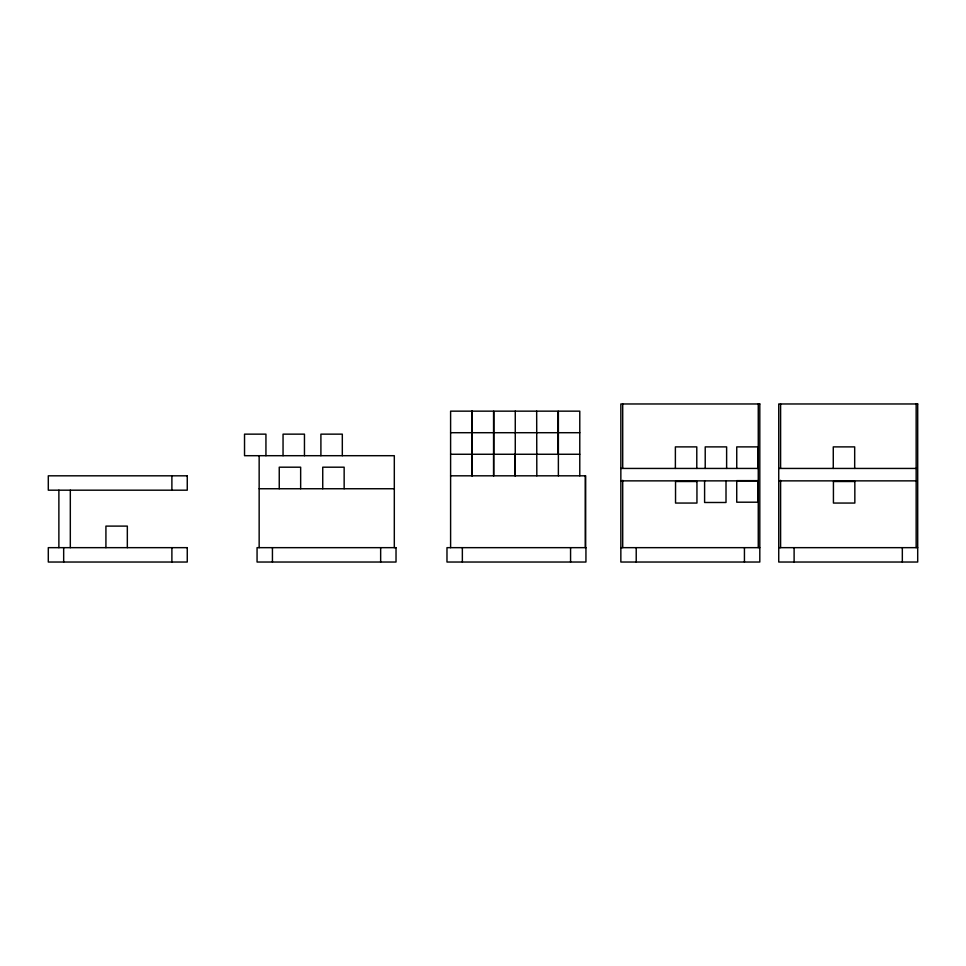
<?xml version="1.0" encoding="UTF-8"?>
<svg xmlns="http://www.w3.org/2000/svg" width="966" height="966" viewBox="0 0 966 966"><rect width="100%" height="100%" fill="white"/><g stroke="black" fill="none" stroke-linecap="round" stroke-linejoin="round"><path stroke-width="1.45" d="M450.603 432.708L493.566 432.708M493.855 432.708L558.082 432.708M558.372 432.708L579.781 432.708M450.603 454.262L579.781 454.262M620.848 468.438L758.262 468.438M778.741 468.438L916.154 468.438M450.603 475.815L585.674 475.815L585.674 547.662M620.848 480.863L758.262 480.863M778.741 480.863L916.154 480.863M259.154 488.748L394.309 488.748M620.848 547.662L759.807 547.662M778.741 547.662L917.7 547.662M916.154 403.969L916.154 547.662M902.329 547.662L902.329 562.031M854.681 468.438L854.681 446.884L833.272 446.884L833.272 468.438M794.112 547.662L794.112 562.031M780.6 403.969L780.6 468.329M780.6 480.307L780.6 547.662M758.262 403.969L758.262 547.662M758.153 468.438L758.153 446.884L736.744 446.884L736.744 468.438M744.436 547.662L744.436 562.031M726.625 468.438L726.625 446.884L705.216 446.884L705.216 468.438M726.009 480.935L726.009 502.489L704.6 502.489L704.6 480.935M696.788 468.438L696.788 446.884L675.379 446.884L675.379 468.438M636.22 547.662L636.22 562.031M622.708 403.969L622.708 468.329M622.708 480.307L622.708 547.662M585.251 475.815L585.275 547.662M579.781 475.815L579.781 411.154L558.372 411.154L558.372 475.815M570.568 547.662L570.568 562.031M558.082 454.262L558.082 411.154L493.855 411.154L493.855 454.262M536.673 411.154L536.818 475.815M515.264 411.154L515.264 475.815M515.12 454.262L515.12 475.815M493.711 454.262L493.711 475.815M493.566 475.815L493.566 411.154L450.603 411.154L450.603 547.662M472.157 411.154L472.157 475.815M472.012 411.154L472.012 475.815M462.352 547.662L462.352 562.031M394.309 547.662L394.309 455.698L244.531 455.698L244.531 434.145L265.94 434.145L265.94 455.698M380.652 547.662L380.652 562.031M344.15 488.748L344.15 467.194L322.741 467.194L322.741 488.748M342.314 455.698L342.314 434.145L320.905 434.145L320.905 455.698M304.459 455.698L304.459 434.145L283.05 434.145L283.05 455.698M300.655 488.748L300.655 467.194L279.246 467.194L279.246 488.748M272.436 547.662L272.436 562.031M259.154 455.698L259.154 547.662M171.888 475.815L171.888 490.185M171.888 547.662L171.888 562.031M127.331 547.662L127.331 526.108L105.922 526.108L105.922 547.662M70.313 490.185L70.313 547.662M63.671 547.662L63.671 562.031M58.878 490.185L58.878 547.662M759.807 403.969L620.848 403.969L620.848 562.031L759.807 562.031L759.807 403.969M917.7 403.969L778.741 403.969L778.741 562.031L917.7 562.031L917.7 403.969M187.259 475.815L48.3 475.815L48.3 490.185L187.259 490.185L187.259 475.815M758.141 480.645L736.732 480.645L736.732 502.199L758.141 502.199L758.141 480.645M696.945 481.503L675.536 481.503L675.536 503.057L696.945 503.057L696.945 481.503M854.838 481.503L833.429 481.503L833.429 503.057L854.838 503.057L854.838 481.503M187.259 547.662L48.3 547.662L48.3 562.031L187.259 562.031L187.259 547.662M396.024 547.662L257.065 547.662L257.065 562.031L396.024 562.031L396.024 547.662M585.939 547.662L446.98 547.662L446.98 562.031L585.939 562.031L585.939 547.662"/></g></svg>
